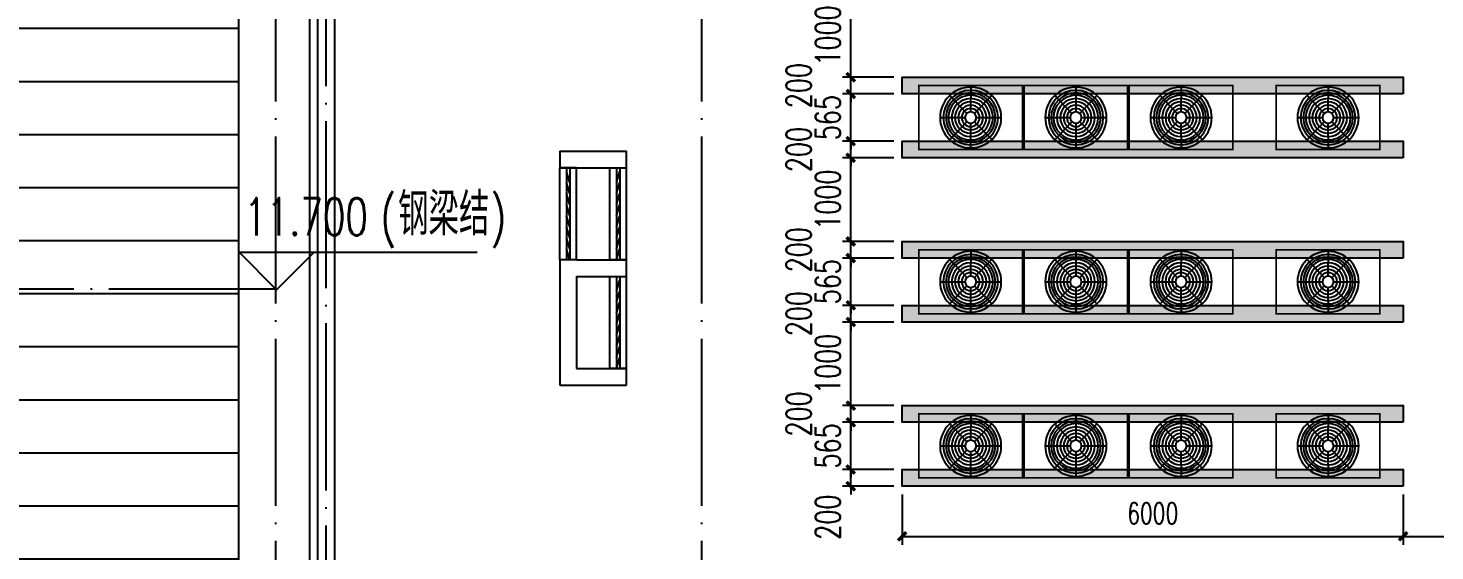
# Model space of a CAD drawing. Extents: x -555607 to 460190, y 498714 to 1664455.
# Drawn here: x 352578 to 369425, y 783687 to 789943 of the extents above; entities that cross this region are included whole.
import ezdxf

# ---------------------------------------------------------------- set-up
doc = ezdxf.new("R2010")
doc.units = 0
doc.header["$LTSCALE"] = 1000
doc.header["$MEASUREMENT"] = 0
doc.linetypes.add('DOTE', pattern=[2.42, 2, -0.2, 0.02, -0.2])
doc.layers.get('Defpoints').update_dxf_attribs({"color": 210})
for name, color, linetype in [('A-AXIS-DOTE', 14, 'DOTE'), ('A-AXIS-SYMB', 3, 'Continuous'), ('A-HATCH-2', 251, 'Continuous'), ('A-LIN-V', 9, 'Continuous'), ('A-SFCE', 30, 'Continuous'), ('A-WINDOW', 8, 'Continuous'), ('AS-COLN', 6, 'Continuous'), ('AS-WALL', 40, 'Continuous'), ('TH_DIM', 3, 'Continuous'), ('暖通', 7, 'Continuous')]:
    doc.layers.add(name, color=color, linetype=linetype)
doc.styles.add('_TCH_DIM', font='SIMPLEX', dxfattribs={"bigfont": 'GBCBIG'})
doc.styles.add('_TCH_DIM_T3', font='SIMPLEX', dxfattribs={"width": 0.705882, "bigfont": 'GBCBIG'})
doc.styles.add('_TCH_DIM_T3_T3', font='SIMPLEX', dxfattribs={"width": 0.705882, "bigfont": 'GBCBIG'})
doc.dimstyles.new('_TCH_ARCH&&100', dxfattribs={"dimtxt": 297.5, "dimasz": 100, "dimexe": 100, "dimexo": 100, "dimgap": 126.25, "dimtad": 1, "dimdec": 0, "dimzin": 0, "dimdsep": 46, "dimtxsty": '_TCH_DIM_T3', "dimblk": 'ARCHTICK', "dimcen": 0.09, "dimclrt": 7, "dimazin": 2, "dimtfac": 1, "dimtdec": 0, "dimtix": 1, "dimtmove": 2, "dimatfit": 3, "dimfxl": 100, "dimtolj": 1, "dimtzin": 0, "dimarcsym": 0})
doc.dimstyles.new('_TCH_ARCH&&100$TCH&&100', dxfattribs={"dimtxt": 252.875, "dimasz": 100, "dimexe": 100, "dimexo": 100, "dimgap": 148.5625, "dimtad": 1, "dimdec": 0, "dimzin": 0, "dimdsep": 46, "dimtxsty": '_TCH_DIM_T3_T3', "dimblk": 'ARCHTICK', "dimcen": 0.09, "dimclrt": 7, "dimazin": 2, "dimtfac": 1, "dimtdec": 0, "dimtix": 1, "dimtmove": 2, "dimatfit": 3, "dimfxl": 100, "dimtolj": 1, "dimtzin": 0, "dimarcsym": 0})
pattern_1 = [(320, (-1000, 0), (-18.82564, -215.178055), [22.5, -247.5]), (265, (-1000, 0), (225.65764, 41.6254), [18, -198]), (10.4514, (-1001.57, -17.93), (206.831863, -173.552815), [19.122057, -210.342634]), (316.1842, (-940, -5e-14), (-49.655704, -320.172315), [33.75, -371.25]), (6.6356, (-944.14, -26.68), (292.23536, -280.39881), [28.68309, -315.5139]), (261.1842, (-940, -5e-14), (292.23558, -280.39858), [27, -297]), (291, (-955, -30), (-120.785667, -179.072116), [22.5, -247.5]), (236, (-955, -30), (217.545014, -72.9946), [18, -198]), (341.4514, (-965.07, -44.92), (96.75915, -252.06679), [19.122057, -210.342634]), (307.5, (-1000, 0), (99.868156, -3.6479566), [0, -195.6, 0, -201, 0, -198.75]), (277.5, (-1000, 0), (118.323514, -78.920861), [0, -114.6, 0, -191.1, 0, -75.75]), (237.5, (-1000, 66.9), (-6.7664615, -160.146731), [0, -75, 0, -234, 0, -310.5]), (227.5, (-1000, 96.9), (30.031495, -174.95585), [0, -97.5, 0, -155.4, 0, -220.5])]
pattern_2 = [(320, (595417.41, 335355.16), (-18.82564, -215.178055), [22.5, -247.5]), (265, (595417.41, 335355.16), (225.65764, 41.6254), [18, -198]), (10.4514, (595415.84, 335337.23), (206.83186, -173.552815), [19.12206, -210.34263]), (316.1842, (595477.4, 335355.16), (-49.6557, -320.17231), [33.75, -371.25]), (6.6356, (595473.27, 335328.48), (292.23536, -280.39881), [28.68309, -315.5139]), (261.1842, (595477.4, 335355.16), (292.23558, -280.39858), [27, -297]), (291, (595462.41, 335325.16), (-120.78567, -179.072116), [22.5, -247.5]), (236, (595462.41, 335325.16), (217.54501, -72.9946), [18, -198]), (341.4514, (595452.35, 335310.23), (96.75915, -252.06679), [19.12206, -210.34263]), (307.5, (595417.41, 335355.16), (99.868156, -3.647957), [0, -195.6, 0, -201, 0, -198.75]), (277.5, (595417.41, 335355.16), (118.323514, -78.920861), [0, -114.6, 0, -191.1, 0, -75.75]), (237.5, (595417.41, 335422.06), (-6.766462, -160.146731), [0, -75, 0, -234, 0, -310.5]), (227.5, (595417.41, 335452.06), (30.031495, -174.95585), [0, -97.5, 0, -155.4, 0, -220.5])]

# ---------------------------------------------------------------- blocks, each defined once
blk = doc.blocks.new('*U52')
at = {"color": 0}
for p, q in [((-250, 150), (250, 150)), ((250, 30), (-250, 30)), ((-250, -30), (-190, 30)), ((-190, -30), (-130, 30)), ((-130, -30), (-70, 30)), ((-70, -30), (-10, 30)), ((-10, -30), (50, 30)), ((50, -30), (110, 30)), ((110, -30), (170, 30)), ((170, -30), (230, 30)), ((250, -30), (-250, -30)), ((-250, -150), (250, -150))]:
    blk.add_line(p, q, dxfattribs=at)
for points in [[(-250, -150), (-250, 150)], [(250, -150), (250, 150)]]:
    blk.add_lwpolyline(points, dxfattribs=at)
blk = doc.blocks.new('*U51')
at = {"color": 0, "xscale": 0.001999999996058992, "yscale": 0.003333333333333334, "zscale": 0.001999999996058992}
blk.add_blockref('*U52', (0, 0), dxfattribs=at)
blk = doc.blocks.new('_ArchTick')
at = {"color": 0, "linetype": 'ByBlock', "const_width": 0.4}
blk.add_lwpolyline([(-0.5, -0.5), (0.5, 0.5)], dxfattribs=at)
blk = doc.blocks.new('*D585')
at = {"layer": 'Defpoints', "color": 0, "transparency": 16777216}
for p in [(362430, 790355), (363046, 790355), (363046, 789355)]:
    blk.add_point(p, dxfattribs=at)
at = {"layer": 'TH_DIM', "color": 0, "lineweight": -2, "transparency": 16777216}
for p, q in [((362946, 790355), (362330, 790355)), ((362430, 789355), (362430, 790355)), ((362946, 789355), (362330, 789355))]:
    blk.add_line(p, q, dxfattribs=at)
at = {"layer": 'TH_DIM', "color": 0, "lineweight": -2, "transparency": 16777216, "xscale": 100, "yscale": 100, "zscale": 100}
for p, rotation in [((362430, 790355), 90), ((362430, 789355), 270)]:
    blk.add_blockref('_ArchTick', p, dxfattribs=dict(at, rotation=rotation))
at = {"layer": 'TH_DIM', "color": 7, "transparency": 16777216, "insert": (362155, 789855), "char_height": 297.5, "attachment_point": 5, "rotation": 90, "style": '_TCH_DIM_T3'}
blk.add_mtext('\\A1;1000', dxfattribs=at)
blk = doc.blocks.new('*D586')
at = {"layer": 'Defpoints', "color": 0, "transparency": 16777216}
for p in [(362430, 789355), (363046, 789355), (363046, 789155)]:
    blk.add_point(p, dxfattribs=at)
at = {"layer": 'TH_DIM', "color": 0, "lineweight": -2, "transparency": 16777216}
for p, q in [((362946, 789355), (362330, 789355)), ((362430, 789355), (362430, 789455)), ((362430, 789155), (362430, 789355)), ((362946, 789155), (362330, 789155)), ((362430, 789155), (362430, 789055))]:
    blk.add_line(p, q, dxfattribs=at)
at = {"layer": 'TH_DIM', "color": 0, "lineweight": -2, "transparency": 16777216, "xscale": 100, "yscale": 100, "zscale": 100}
for p, rotation in [((362430, 789355), 270), ((362430, 789155), 90)]:
    blk.add_blockref('_ArchTick', p, dxfattribs=dict(at, rotation=rotation))
at = {"layer": 'TH_DIM', "color": 7, "transparency": 16777216, "insert": (361805, 789255), "char_height": 297.5, "attachment_point": 5, "rotation": 90, "style": '_TCH_DIM_T3'}
blk.add_mtext('\\A1;200', dxfattribs=at)
blk = doc.blocks.new('*D587')
at = {"layer": 'Defpoints', "color": 0, "transparency": 16777216}
for p in [(362430, 789155), (363046, 789155), (363046, 788590)]:
    blk.add_point(p, dxfattribs=at)
at = {"layer": 'TH_DIM', "color": 0, "lineweight": -2, "transparency": 16777216}
for p, q in [((362946, 789155), (362330, 789155)), ((362430, 789155), (362430, 789255)), ((362430, 788590), (362430, 789155)), ((362946, 788590), (362330, 788590)), ((362430, 788590), (362430, 788490))]:
    blk.add_line(p, q, dxfattribs=at)
at = {"layer": 'TH_DIM', "color": 0, "lineweight": -2, "transparency": 16777216, "xscale": 100, "yscale": 100, "zscale": 100}
for p, rotation in [((362430, 789155), 270), ((362430, 788590), 90)]:
    blk.add_blockref('_ArchTick', p, dxfattribs=dict(at, rotation=rotation))
at = {"layer": 'TH_DIM', "color": 7, "transparency": 16777216, "insert": (362155, 788872), "char_height": 297.5, "attachment_point": 5, "rotation": 90, "style": '_TCH_DIM_T3'}
blk.add_mtext('\\A1;565', dxfattribs=at)
blk = doc.blocks.new('*D588')
at = {"layer": 'Defpoints', "color": 0, "transparency": 16777216}
for p in [(362430, 788590), (363046, 788590), (363046, 788390)]:
    blk.add_point(p, dxfattribs=at)
at = {"layer": 'TH_DIM', "color": 0, "lineweight": -2, "transparency": 16777216}
for p, q in [((362430, 788590), (362430, 788690)), ((362946, 788590), (362330, 788590)), ((362430, 788390), (362430, 788590)), ((362946, 788390), (362330, 788390)), ((362430, 788390), (362430, 788290))]:
    blk.add_line(p, q, dxfattribs=at)
at = {"layer": 'TH_DIM', "color": 0, "lineweight": -2, "transparency": 16777216, "xscale": 100, "yscale": 100, "zscale": 100}
for p, rotation in [((362430, 788590), 270), ((362430, 788390), 90)]:
    blk.add_blockref('_ArchTick', p, dxfattribs=dict(at, rotation=rotation))
at = {"layer": 'TH_DIM', "color": 7, "transparency": 16777216, "insert": (361805, 788490), "char_height": 297.5, "attachment_point": 5, "rotation": 90, "style": '_TCH_DIM_T3'}
blk.add_mtext('\\A1;200', dxfattribs=at)
blk = doc.blocks.new('*D589')
at = {"layer": 'Defpoints', "color": 0, "transparency": 16777216}
for p in [(362430, 788390), (363046, 788390), (363046, 787390)]:
    blk.add_point(p, dxfattribs=at)
at = {"layer": 'TH_DIM', "color": 0, "lineweight": -2, "transparency": 16777216}
for p, q in [((362946, 788390), (362330, 788390)), ((362430, 787390), (362430, 788390)), ((362946, 787390), (362330, 787390))]:
    blk.add_line(p, q, dxfattribs=at)
at = {"layer": 'TH_DIM', "color": 0, "lineweight": -2, "transparency": 16777216, "xscale": 100, "yscale": 100, "zscale": 100}
for p, rotation in [((362430, 788390), 90), ((362430, 787390), 270)]:
    blk.add_blockref('_ArchTick', p, dxfattribs=dict(at, rotation=rotation))
at = {"layer": 'TH_DIM', "color": 7, "transparency": 16777216, "insert": (362155, 787890), "char_height": 297.5, "attachment_point": 5, "rotation": 90, "style": '_TCH_DIM_T3'}
blk.add_mtext('\\A1;1000', dxfattribs=at)
blk = doc.blocks.new('*D590')
at = {"layer": 'Defpoints', "color": 0, "transparency": 16777216}
for p in [(362430, 787390), (363046, 787390), (363046, 787190)]:
    blk.add_point(p, dxfattribs=at)
at = {"layer": 'TH_DIM', "color": 0, "lineweight": -2, "transparency": 16777216}
for p, q in [((362430, 787390), (362430, 787490)), ((362946, 787390), (362330, 787390)), ((362430, 787190), (362430, 787390)), ((362946, 787190), (362330, 787190)), ((362430, 787190), (362430, 787090))]:
    blk.add_line(p, q, dxfattribs=at)
at = {"layer": 'TH_DIM', "color": 0, "lineweight": -2, "transparency": 16777216, "xscale": 100, "yscale": 100, "zscale": 100}
for p, rotation in [((362430, 787390), 270), ((362430, 787190), 90)]:
    blk.add_blockref('_ArchTick', p, dxfattribs=dict(at, rotation=rotation))
at = {"layer": 'TH_DIM', "color": 7, "transparency": 16777216, "insert": (361805, 787290), "char_height": 297.5, "attachment_point": 5, "rotation": 90, "style": '_TCH_DIM_T3'}
blk.add_mtext('\\A1;200', dxfattribs=at)
blk = doc.blocks.new('*D591')
at = {"layer": 'Defpoints', "color": 0, "transparency": 16777216}
for p in [(362430, 787190), (363046, 787190), (363046, 786625)]:
    blk.add_point(p, dxfattribs=at)
at = {"layer": 'TH_DIM', "color": 0, "lineweight": -2, "transparency": 16777216}
for p, q in [((362430, 787190), (362430, 787290)), ((362946, 787190), (362330, 787190)), ((362430, 786625), (362430, 787190)), ((362946, 786625), (362330, 786625)), ((362430, 786625), (362430, 786525))]:
    blk.add_line(p, q, dxfattribs=at)
at = {"layer": 'TH_DIM', "color": 0, "lineweight": -2, "transparency": 16777216, "xscale": 100, "yscale": 100, "zscale": 100}
for p, rotation in [((362430, 787190), 270), ((362430, 786625), 90)]:
    blk.add_blockref('_ArchTick', p, dxfattribs=dict(at, rotation=rotation))
at = {"layer": 'TH_DIM', "color": 7, "transparency": 16777216, "insert": (362155, 786907), "char_height": 297.5, "attachment_point": 5, "rotation": 90, "style": '_TCH_DIM_T3'}
blk.add_mtext('\\A1;565', dxfattribs=at)
blk = doc.blocks.new('*D592')
at = {"layer": 'Defpoints', "color": 0, "transparency": 16777216}
for p in [(362430, 786625), (363046, 786625), (363046, 786425)]:
    blk.add_point(p, dxfattribs=at)
at = {"layer": 'TH_DIM', "color": 0, "lineweight": -2, "transparency": 16777216}
for p, q in [((362946, 786625), (362330, 786625)), ((362430, 786625), (362430, 786725)), ((362430, 786425), (362430, 786625)), ((362946, 786425), (362330, 786425)), ((362430, 786425), (362430, 786325))]:
    blk.add_line(p, q, dxfattribs=at)
at = {"layer": 'TH_DIM', "color": 0, "lineweight": -2, "transparency": 16777216, "xscale": 100, "yscale": 100, "zscale": 100}
for p, rotation in [((362430, 786625), 270), ((362430, 786425), 90)]:
    blk.add_blockref('_ArchTick', p, dxfattribs=dict(at, rotation=rotation))
at = {"layer": 'TH_DIM', "color": 7, "transparency": 16777216, "insert": (361805, 786525), "char_height": 297.5, "attachment_point": 5, "rotation": 90, "style": '_TCH_DIM_T3'}
blk.add_mtext('\\A1;200', dxfattribs=at)
blk = doc.blocks.new('*D593')
at = {"layer": 'Defpoints', "color": 0, "transparency": 16777216}
for p in [(362430, 786425), (363046, 786425), (363046, 785425)]:
    blk.add_point(p, dxfattribs=at)
at = {"layer": 'TH_DIM', "color": 0, "lineweight": -2, "transparency": 16777216}
for p, q in [((362946, 786425), (362330, 786425)), ((362430, 785425), (362430, 786425)), ((362946, 785425), (362330, 785425))]:
    blk.add_line(p, q, dxfattribs=at)
at = {"layer": 'TH_DIM', "color": 0, "lineweight": -2, "transparency": 16777216, "xscale": 100, "yscale": 100, "zscale": 100}
for p, rotation in [((362430, 786425), 90), ((362430, 785425), 270)]:
    blk.add_blockref('_ArchTick', p, dxfattribs=dict(at, rotation=rotation))
at = {"layer": 'TH_DIM', "color": 7, "transparency": 16777216, "insert": (362155, 785925), "char_height": 297.5, "attachment_point": 5, "rotation": 90, "style": '_TCH_DIM_T3'}
blk.add_mtext('\\A1;1000', dxfattribs=at)
blk = doc.blocks.new('*D594')
at = {"layer": 'Defpoints', "color": 0, "transparency": 16777216}
for p in [(362430, 785425), (363046, 785425), (363046, 785225)]:
    blk.add_point(p, dxfattribs=at)
at = {"layer": 'TH_DIM', "color": 0, "lineweight": -2, "transparency": 16777216}
for p, q in [((362430, 785425), (362430, 785525)), ((362946, 785425), (362330, 785425)), ((362430, 785225), (362430, 785425)), ((362946, 785225), (362330, 785225)), ((362430, 785225), (362430, 785125))]:
    blk.add_line(p, q, dxfattribs=at)
at = {"layer": 'TH_DIM', "color": 0, "lineweight": -2, "transparency": 16777216, "xscale": 100, "yscale": 100, "zscale": 100}
for p, rotation in [((362430, 785425), 270), ((362430, 785225), 90)]:
    blk.add_blockref('_ArchTick', p, dxfattribs=dict(at, rotation=rotation))
at = {"layer": 'TH_DIM', "color": 7, "transparency": 16777216, "insert": (361805, 785325), "char_height": 297.5, "attachment_point": 5, "rotation": 90, "style": '_TCH_DIM_T3'}
blk.add_mtext('\\A1;200', dxfattribs=at)
blk = doc.blocks.new('*D595')
at = {"layer": 'Defpoints', "color": 0, "transparency": 16777216}
for p in [(362430, 785225), (363046, 785225), (363046, 784660)]:
    blk.add_point(p, dxfattribs=at)
at = {"layer": 'TH_DIM', "color": 0, "lineweight": -2, "transparency": 16777216}
for p, q in [((362430, 785225), (362430, 785325)), ((362946, 785225), (362330, 785225)), ((362430, 784660), (362430, 785225)), ((362946, 784660), (362330, 784660)), ((362430, 784660), (362430, 784560))]:
    blk.add_line(p, q, dxfattribs=at)
at = {"layer": 'TH_DIM', "color": 0, "lineweight": -2, "transparency": 16777216, "xscale": 100, "yscale": 100, "zscale": 100}
for p, rotation in [((362430, 785225), 270), ((362430, 784660), 90)]:
    blk.add_blockref('_ArchTick', p, dxfattribs=dict(at, rotation=rotation))
at = {"layer": 'TH_DIM', "color": 7, "transparency": 16777216, "insert": (362155, 784942), "char_height": 297.5, "attachment_point": 5, "rotation": 90, "style": '_TCH_DIM_T3'}
blk.add_mtext('\\A1;565', dxfattribs=at)
blk = doc.blocks.new('*D596')
at = {"layer": 'Defpoints', "color": 0, "transparency": 16777216}
for p in [(362430, 784660), (363046, 784660), (363046, 784460)]:
    blk.add_point(p, dxfattribs=at)
at = {"layer": 'TH_DIM', "color": 0, "lineweight": -2, "transparency": 16777216}
for p, q in [((362430, 784660), (362430, 784760)), ((362946, 784660), (362330, 784660)), ((362430, 784460), (362430, 784660)), ((362946, 784460), (362330, 784460)), ((362430, 784460), (362430, 784360))]:
    blk.add_line(p, q, dxfattribs=at)
at = {"layer": 'TH_DIM', "color": 0, "lineweight": -2, "transparency": 16777216, "xscale": 100, "yscale": 100, "zscale": 100}
for p, rotation in [((362430, 784660), 270), ((362430, 784460), 90)]:
    blk.add_blockref('_ArchTick', p, dxfattribs=dict(at, rotation=rotation))
at = {"layer": 'TH_DIM', "color": 7, "transparency": 16777216, "insert": (362155, 784090), "char_height": 297.5, "attachment_point": 5, "rotation": 90, "style": '_TCH_DIM_T3'}
blk.add_mtext('\\A1;200', dxfattribs=at)
blk = doc.blocks.new('*D597')
at = {"layer": 'Defpoints', "color": 0, "transparency": 16777216}
for p in [(363046, 784460), (369046, 784460), (369046, 783860)]:
    blk.add_point(p, dxfattribs=at)
at = {"layer": 'TH_DIM', "color": 0, "lineweight": -2, "transparency": 16777216}
for p, q in [((363046, 784360), (363046, 783760)), ((369046, 784360), (369046, 783760)), ((363046, 783860), (369046, 783860))]:
    blk.add_line(p, q, dxfattribs=at)
at = {"layer": 'TH_DIM', "color": 0, "lineweight": -2, "transparency": 16777216, "xscale": 100, "yscale": 100, "zscale": 100, "rotation": 180}
blk.add_blockref('_ArchTick', (363046, 783860), dxfattribs=at)
at = {"layer": 'TH_DIM', "color": 0, "lineweight": -2, "transparency": 16777216, "xscale": 100, "yscale": 100, "zscale": 100}
blk.add_blockref('_ArchTick', (369046, 783860), dxfattribs=at)
at = {"layer": 'TH_DIM', "color": 7, "transparency": 16777216, "insert": (366046, 784135), "char_height": 252.9, "attachment_point": 5, "style": '_TCH_DIM_T3_T3'}
blk.add_mtext('\\A1;6000', dxfattribs=at)
blk = doc.blocks.new('*D598')
at = {"layer": 'Defpoints', "color": 0, "transparency": 16777216}
for p in [(369046, 784460), (371146, 784460), (371146, 783860)]:
    blk.add_point(p, dxfattribs=at)
at = {"layer": 'TH_DIM', "color": 0, "lineweight": -2, "transparency": 16777216}
for p, q in [((369046, 784360), (369046, 783760)), ((371146, 784360), (371146, 783760)), ((369046, 783860), (371146, 783860))]:
    blk.add_line(p, q, dxfattribs=at)
at = {"layer": 'TH_DIM', "color": 0, "lineweight": -2, "transparency": 16777216, "xscale": 100, "yscale": 100, "zscale": 100, "rotation": 180}
blk.add_blockref('_ArchTick', (369046, 783860), dxfattribs=at)
at = {"layer": 'TH_DIM', "color": 0, "lineweight": -2, "transparency": 16777216, "xscale": 100, "yscale": 100, "zscale": 100}
blk.add_blockref('_ArchTick', (371146, 783860), dxfattribs=at)
at = {"layer": 'TH_DIM', "color": 7, "transparency": 16777216, "insert": (370096, 784135), "char_height": 252.9, "attachment_point": 5, "style": '_TCH_DIM_T3_T3'}
blk.add_mtext('\\A1;2100', dxfattribs=at)

msp = doc.modelspace()

# ---------------------------------------------------------------- hatches: boundary and pattern name
at = {"layer": 'A-HATCH-2'}
h = msp.add_hatch(dxfattribs=at)
h.set_pattern_fill('ANSI31', color=250, scale=400, angle=135)
h.set_pattern_definition([(180, (0, 0), (-6e-14, -635), [])])
h.paths.add_polyline_path([(355095.8, 832220), (347295.8, 832220), (347295.8, 830430), (347350.6, 746374.3), (347295.8, 741420), (355095.8, 741420)])
h = msp.add_hatch(dxfattribs=at)
h.set_pattern_fill('混凝土', color=250, scale=30, angle=-90)
h.set_pattern_definition(pattern_1)
h.paths.add_polyline_path([(363045.8, 789355), (363045.8, 789155), (369045.8, 789155), (369045.8, 789355)])
h = msp.add_hatch(dxfattribs=at)
h.set_pattern_fill('混凝土', color=250, scale=30, angle=-90)
h.set_pattern_definition(pattern_1)
h.paths.add_polyline_path([(363045.8, 788590), (363045.8, 788390), (369045.8, 788390), (369045.8, 788590)])
h = msp.add_hatch(dxfattribs=at)
h.set_pattern_fill('混凝土', color=250, scale=30, angle=-90)
h.set_pattern_definition(pattern_1)
h.paths.add_polyline_path([(363045.8, 787390), (363045.8, 787190), (369045.8, 787190), (369045.8, 787390)])
h = msp.add_hatch(dxfattribs=at)
h.set_pattern_fill('混凝土', color=250, scale=30, angle=-90)
h.set_pattern_definition(pattern_1)
h.paths.add_polyline_path([(363045.8, 786625), (363045.8, 786425), (369045.8, 786425), (369045.8, 786625)])
h = msp.add_hatch(dxfattribs=at)
h.set_pattern_fill('混凝土', color=250, scale=30, angle=-90)
h.set_pattern_definition(pattern_2)
h.paths.add_polyline_path([(363045.8, 785425), (363045.8, 785225), (369045.8, 785225), (369045.8, 785425)])
h = msp.add_hatch(dxfattribs=at)
h.set_pattern_fill('混凝土', color=250, scale=30, angle=-90)
h.set_pattern_definition(pattern_2)
h.paths.add_polyline_path([(363045.8, 784660), (363045.8, 784460), (369045.8, 784460), (369045.8, 784660)])
at = {"layer": '暖通'}
h = msp.add_hatch(dxfattribs=at)
h.set_pattern_fill('混凝土', color=8, scale=10, angle=-540, style=0)
h.set_pattern_definition([(230, (-129008.366, 34787.216), (-71.7260183, 6.2752135), [7.5, -82.5]), (175, (-129008.366, 34787.216), (13.8751334, -75.2192134), [6, -66]), (280.4514, (-129014.34, 34787.74), (-57.850938, -68.943954), [6.374019, -70.114211]), (226.1842, (-129008.37, 34767.22), (-106.724105, 16.551901), [11.25, -123.75]), (276.6356, (-129017.26, 34768.6), (-93.46627, -97.411787), [9.561029, -105.1713]), (171.1842, (-129008.37, 34767.22), (-93.466195, -97.41186), [9, -99]), (201, (-129018.366, 34772.216), (-59.6907052, 40.261889), [7.5, -82.5]), (146, (-129018.366, 34772.216), (-24.331533, -72.5150045), [6, -66]), (251.4514, (-129023.34, 34775.57), (-84.022263, -32.2530497), [6.374019, -70.114211]), (217.5, (-129008.366, 34787.216), (-1.2159855, -33.2893854), [0, -65.2, 0, -67, 0, -66.25]), (187.5, (-129008.366, 34787.216), (-26.3069537, -39.4411712), [0, -38.2, 0, -63.7, 0, -25.25]), (147.5, (-128986.066, 34787.216), (-53.3822436, 2.2554872), [0, -25, 0, -78, 0, -103.5]), (137.5, (-128976.066, 34787.216), (-58.318617, -10.0104982), [0, -32.5, 0, -51.8, 0, -73.5])])
h.paths.add_polyline_path([(363045.8, 789355), (363045.8, 789155), (369045.8, 789155), (369045.8, 789355)])
h = msp.add_hatch(dxfattribs=at)
h.set_pattern_fill('混凝土', color=8, scale=10, angle=-540, style=0)
h.set_pattern_definition([(230, (-129008.366, 34022.216), (-71.7260183, 6.2752135), [7.5, -82.5]), (175, (-129008.366, 34022.216), (13.8751334, -75.2192134), [6, -66]), (280.4514, (-129014.34, 34022.74), (-57.850938, -68.943954), [6.374019, -70.114211]), (226.1842, (-129008.37, 34002.22), (-106.724105, 16.551901), [11.25, -123.75]), (276.6356, (-129017.26, 34003.6), (-93.46627, -97.411787), [9.561029, -105.1713]), (171.1842, (-129008.37, 34002.22), (-93.466195, -97.41186), [9, -99]), (201, (-129018.366, 34007.216), (-59.6907052, 40.261889), [7.5, -82.5]), (146, (-129018.366, 34007.216), (-24.331533, -72.5150045), [6, -66]), (251.4514, (-129023.34, 34010.57), (-84.022263, -32.2530497), [6.374019, -70.114211]), (217.5, (-129008.366, 34022.216), (-1.2159855, -33.2893854), [0, -65.2, 0, -67, 0, -66.25]), (187.5, (-129008.366, 34022.216), (-26.3069537, -39.4411712), [0, -38.2, 0, -63.7, 0, -25.25]), (147.5, (-128986.066, 34022.216), (-53.3822436, 2.2554872), [0, -25, 0, -78, 0, -103.5]), (137.5, (-128976.066, 34022.216), (-58.318617, -10.0104982), [0, -32.5, 0, -51.8, 0, -73.5])])
h.paths.add_polyline_path([(363045.8, 788590), (363045.8, 788390), (369045.8, 788390), (369045.8, 788590)])
h = msp.add_hatch(dxfattribs=at)
h.set_pattern_fill('混凝土', color=8, scale=10, angle=-540, style=0)
h.set_pattern_definition([(230, (-129008.366, 32822.216), (-71.7260183, 6.2752135), [7.5, -82.5]), (175, (-129008.366, 32822.216), (13.8751334, -75.2192134), [6, -66]), (280.4514, (-129014.34, 32822.74), (-57.850938, -68.943954), [6.374019, -70.114211]), (226.1842, (-129008.37, 32802.22), (-106.724105, 16.551901), [11.25, -123.75]), (276.6356, (-129017.26, 32803.6), (-93.46627, -97.411787), [9.561029, -105.1713]), (171.1842, (-129008.37, 32802.22), (-93.466195, -97.41186), [9, -99]), (201, (-129018.366, 32807.216), (-59.6907052, 40.261889), [7.5, -82.5]), (146, (-129018.366, 32807.216), (-24.331533, -72.5150045), [6, -66]), (251.4514, (-129023.34, 32810.57), (-84.022263, -32.2530497), [6.374019, -70.114211]), (217.5, (-129008.366, 32822.216), (-1.2159855, -33.2893854), [0, -65.2, 0, -67, 0, -66.25]), (187.5, (-129008.366, 32822.216), (-26.3069537, -39.4411712), [0, -38.2, 0, -63.7, 0, -25.25]), (147.5, (-128986.066, 32822.216), (-53.3822436, 2.2554872), [0, -25, 0, -78, 0, -103.5]), (137.5, (-128976.066, 32822.216), (-58.318617, -10.0104982), [0, -32.5, 0, -51.8, 0, -73.5])])
h.paths.add_polyline_path([(363045.8, 787390), (363045.8, 787190), (369045.8, 787190), (369045.8, 787390)])
h = msp.add_hatch(dxfattribs=at)
h.set_pattern_fill('混凝土', color=8, scale=10, angle=-540, style=0)
h.set_pattern_definition([(230, (-129008.366, 32057.216), (-71.7260183, 6.2752135), [7.5, -82.5]), (175, (-129008.366, 32057.216), (13.8751334, -75.2192134), [6, -66]), (280.4514, (-129014.34, 32057.74), (-57.850938, -68.943954), [6.374019, -70.114211]), (226.1842, (-129008.37, 32037.22), (-106.724105, 16.551901), [11.25, -123.75]), (276.6356, (-129017.26, 32038.6), (-93.46627, -97.411787), [9.561029, -105.1713]), (171.1842, (-129008.37, 32037.22), (-93.466195, -97.41186), [9, -99]), (201, (-129018.366, 32042.216), (-59.6907052, 40.261889), [7.5, -82.5]), (146, (-129018.366, 32042.216), (-24.331533, -72.5150045), [6, -66]), (251.4514, (-129023.34, 32045.57), (-84.022263, -32.2530497), [6.374019, -70.114211]), (217.5, (-129008.366, 32057.216), (-1.2159855, -33.2893854), [0, -65.2, 0, -67, 0, -66.25]), (187.5, (-129008.366, 32057.216), (-26.3069537, -39.4411712), [0, -38.2, 0, -63.7, 0, -25.25]), (147.5, (-128986.066, 32057.216), (-53.3822436, 2.2554872), [0, -25, 0, -78, 0, -103.5]), (137.5, (-128976.066, 32057.216), (-58.318617, -10.0104982), [0, -32.5, 0, -51.8, 0, -73.5])])
h.paths.add_polyline_path([(363045.8, 786625), (363045.8, 786425), (369045.8, 786425), (369045.8, 786625)])
h = msp.add_hatch(dxfattribs=at)
h.set_pattern_fill('混凝土', color=8, scale=10, angle=-540, style=0)
h.set_pattern_definition([(230, (-129008.366, 30857.216), (-71.7260183, 6.2752135), [7.5, -82.5]), (175, (-129008.366, 30857.216), (13.8751334, -75.2192134), [6, -66]), (280.4514, (-129014.34, 30857.74), (-57.850938, -68.943954), [6.374019, -70.114211]), (226.1842, (-129008.37, 30837.22), (-106.724105, 16.551901), [11.25, -123.75]), (276.6356, (-129017.26, 30838.6), (-93.46627, -97.411787), [9.561029, -105.1713]), (171.1842, (-129008.37, 30837.22), (-93.466195, -97.41186), [9, -99]), (201, (-129018.366, 30842.216), (-59.6907052, 40.261889), [7.5, -82.5]), (146, (-129018.366, 30842.216), (-24.331533, -72.5150045), [6, -66]), (251.4514, (-129023.34, 30845.57), (-84.022263, -32.2530497), [6.374019, -70.114211]), (217.5, (-129008.366, 30857.216), (-1.2159855, -33.2893854), [0, -65.2, 0, -67, 0, -66.25]), (187.5, (-129008.366, 30857.216), (-26.3069537, -39.4411712), [0, -38.2, 0, -63.7, 0, -25.25]), (147.5, (-128986.066, 30857.216), (-53.3822436, 2.2554872), [0, -25, 0, -78, 0, -103.5]), (137.5, (-128976.066, 30857.216), (-58.318617, -10.0104982), [0, -32.5, 0, -51.8, 0, -73.5])])
h.paths.add_polyline_path([(363045.8, 785425), (363045.8, 785225), (369045.8, 785225), (369045.8, 785425)])
h = msp.add_hatch(dxfattribs=at)
h.set_pattern_fill('混凝土', color=8, scale=10, angle=-540, style=0)
h.set_pattern_definition([(230, (-129008.366, 30092.216), (-71.7260183, 6.2752135), [7.5, -82.5]), (175, (-129008.366, 30092.216), (13.8751334, -75.2192134), [6, -66]), (280.4514, (-129014.34, 30092.74), (-57.850938, -68.943954), [6.374019, -70.114211]), (226.1842, (-129008.37, 30072.22), (-106.724105, 16.551901), [11.25, -123.75]), (276.6356, (-129017.26, 30073.6), (-93.46627, -97.411787), [9.561029, -105.1713]), (171.1842, (-129008.37, 30072.22), (-93.466195, -97.41186), [9, -99]), (201, (-129018.366, 30077.216), (-59.6907052, 40.261889), [7.5, -82.5]), (146, (-129018.366, 30077.216), (-24.331533, -72.5150045), [6, -66]), (251.4514, (-129023.34, 30080.57), (-84.022263, -32.2530497), [6.374019, -70.114211]), (217.5, (-129008.366, 30092.216), (-1.2159855, -33.2893854), [0, -65.2, 0, -67, 0, -66.25]), (187.5, (-129008.366, 30092.216), (-26.3069537, -39.4411712), [0, -38.2, 0, -63.7, 0, -25.25]), (147.5, (-128986.066, 30092.216), (-53.3822436, 2.2554872), [0, -25, 0, -78, 0, -103.5]), (137.5, (-128976.066, 30092.216), (-58.318617, -10.0104982), [0, -32.5, 0, -51.8, 0, -73.5])])
h.paths.add_polyline_path([(363045.8, 784660), (363045.8, 784460), (369045.8, 784460), (369045.8, 784660)])

# ---------------------------------------------------------------- linework, layer by layer
at = {"layer": 'A-AXIS-DOTE', "color": 250}
for p, q in [((355545.8, 735826.1), (355545.8, 841426.4)), ((360645.8, 735826.1), (360645.8, 841482.3)), ((356145.8, 736010), (356145.8, 841220)), ((355545.8, 786820), (237953.6, 786820))]:
    msp.add_line(p, q, dxfattribs=at)
at = {"layer": 'A-AXIS-SYMB', "color": 8}
for p, q in [((355554.2, 786811.6), (355104.2, 787261.6)), ((355104.2, 787261.6), (357954.2, 787261.6)), ((355554.2, 786811.6), (356004.2, 787261.6))]:
    msp.add_line(p, q, dxfattribs=at)
at = {"layer": 'A-LIN-V', "color": 8}
msp.add_lwpolyline([(355095.8, 832220), (355095.8, 741420)], dxfattribs=at)
at = {"layer": 'A-SFCE', "color": 8}
for points in [[(355945.8, 832220), (355945.8, 741520)], [(356045.8, 741720), (356045.8, 832020), (356645.8, 832020), (356645.8, 831920), (357145.8, 831920), (357145.8, 828820), (359445.8, 828820), (359445.8, 831920), (359745.8, 831920), (359745.8, 832220), (371645.8, 832220), (371645.8, 821020), (371345.8, 821020), (371345.8, 818320), (371645.8, 818320), (371645.8, 782920)], [(356245.8, 791020), (356245.8, 751220)]]:
    msp.add_lwpolyline(points, dxfattribs=at)
at = {"layer": 'AS-COLN'}
for points in [[(369045.8, 789155), (363045.8, 789155), (363045.8, 789355), (369045.8, 789355)], [(369045.8, 788390), (363045.8, 788390), (363045.8, 788590), (369045.8, 788590)], [(369045.8, 787190), (363045.8, 787190), (363045.8, 787390), (369045.8, 787390)], [(369045.8, 786425), (363045.8, 786425), (363045.8, 786625), (369045.8, 786625)], [(369045.8, 785225), (363045.8, 785225), (363045.8, 785425), (369045.8, 785425)], [(369045.8, 784460), (363045.8, 784460), (363045.8, 784660), (369045.8, 784660)]]:
    msp.add_lwpolyline(points, close=True, dxfattribs=at)
at = {"layer": 'AS-WALL'}
for p, q in [((358945.8, 788470), (359745.8, 788470)), ((358945.8, 788470), (358945.8, 788270)), ((359745.8, 788270), (359745.8, 788470)), ((358945.8, 788270), (359145.8, 788270)), ((359145.8, 788270), (359545.8, 788270)), ((359545.8, 788270), (359745.8, 788270)), ((359145.8, 787170), (358945.8, 787170)), ((358945.8, 787170), (358945.8, 787070)), ((359145.8, 787170), (359545.8, 787170)), ((359745.8, 787170), (359545.8, 787170)), ((359745.8, 787070), (359745.8, 787170)), ((358945.8, 787070), (358945.8, 785670)), ((359145.8, 786970), (359545.8, 786970)), ((359145.8, 786970), (359145.8, 785870)), ((359545.8, 786970), (359745.8, 786970)), ((359745.8, 786970), (359745.8, 787070)), ((359145.8, 785870), (359545.8, 785870)), ((359745.8, 785870), (359545.8, 785870)), ((359745.8, 785670), (359745.8, 785870)), ((358945.8, 785670), (359745.8, 785670))]:
    msp.add_line(p, q, dxfattribs=at)
at = {"layer": '暖通', "color": 8, "linetype": 'Continuous'}
for p, q in [((363819.4, 788921.8), (363615, 789138.2)), ((363866, 789236.7), (363863.9, 788940)), ((363912.6, 788921.8), (364117, 789138.2)), ((365079.4, 788921.8), (364875, 789138.2)), ((365126, 789236.7), (365123.9, 788940)), ((365172.6, 788921.8), (365377, 789138.2)), ((366339.4, 788921.8), (366135, 789138.2)), ((366386, 789236.7), (366383.9, 788940)), ((366432.6, 788921.8), (366637, 789138.2)), ((368099.4, 788921.8), (367895, 789138.2)), ((368146, 789236.7), (368143.9, 788940)), ((368192.6, 788921.8), (368397, 789138.2)), ((363499, 788872.5), (363797.9, 788872.5)), ((363615, 788606.8), (363819.4, 788823.2)), ((363864.5, 788805), (363865.8, 788508.3)), ((364118.2, 788607.9), (363912.6, 788823.2)), ((363934.1, 788872.5), (364233, 788872.5)), ((364759, 788872.5), (365057.9, 788872.5)), ((364875, 788606.8), (365079.4, 788823.2)), ((365124.5, 788805), (365125.8, 788508.3)), ((365378.2, 788607.9), (365172.6, 788823.2)), ((365194.1, 788872.5), (365493, 788872.5)), ((366019, 788872.5), (366317.9, 788872.5)), ((366135, 788606.8), (366339.4, 788823.2)), ((366384.5, 788805), (366385.8, 788508.3)), ((366638.2, 788607.9), (366432.6, 788823.2)), ((366454.1, 788872.5), (366753, 788872.5)), ((367779, 788872.5), (368077.9, 788872.5)), ((367895, 788606.8), (368099.4, 788823.2)), ((368144.5, 788805), (368145.8, 788508.3)), ((368398.2, 788607.9), (368192.6, 788823.2)), ((368214.1, 788872.5), (368513, 788872.5)), ((363819.4, 786956.8), (363615, 787173.2)), ((363866, 787271.7), (363863.9, 786975)), ((363912.6, 786956.8), (364117, 787173.2)), ((365079.4, 786956.8), (364875, 787173.2)), ((365126, 787271.7), (365123.9, 786975)), ((365172.6, 786956.8), (365377, 787173.2)), ((366339.4, 786956.8), (366135, 787173.2)), ((366386, 787271.7), (366383.9, 786975)), ((366432.6, 786956.8), (366637, 787173.2)), ((368099.4, 786956.8), (367895, 787173.2)), ((368146, 787271.7), (368143.9, 786975)), ((368192.6, 786956.8), (368397, 787173.2)), ((363499, 786907.5), (363797.9, 786907.5)), ((363615, 786641.8), (363819.4, 786858.2)), ((363864.5, 786840), (363865.8, 786543.3)), ((364118.2, 786642.9), (363912.6, 786858.2)), ((363934.1, 786907.5), (364233, 786907.5)), ((364759, 786907.5), (365057.9, 786907.5)), ((364875, 786641.8), (365079.4, 786858.2)), ((365124.5, 786840), (365125.8, 786543.3)), ((365378.2, 786642.9), (365172.6, 786858.2)), ((365194.1, 786907.5), (365493, 786907.5)), ((366019, 786907.5), (366317.9, 786907.5)), ((366135, 786641.8), (366339.4, 786858.2)), ((366384.5, 786840), (366385.8, 786543.3)), ((366638.2, 786642.9), (366432.6, 786858.2)), ((366454.1, 786907.5), (366753, 786907.5)), ((367779, 786907.5), (368077.9, 786907.5)), ((367895, 786641.8), (368099.4, 786858.2)), ((368144.5, 786840), (368145.8, 786543.3)), ((368398.2, 786642.9), (368192.6, 786858.2)), ((368214.1, 786907.5), (368513, 786907.5)), ((363866, 785306.7), (363863.9, 785010)), ((365126, 785306.7), (365123.9, 785010)), ((366386, 785306.7), (366383.9, 785010)), ((368146, 785306.7), (368143.9, 785010)), ((363819.4, 784991.8), (363615, 785208.2)), ((363912.6, 784991.8), (364117, 785208.2)), ((365079.4, 784991.8), (364875, 785208.2)), ((365172.6, 784991.8), (365377, 785208.2)), ((366339.4, 784991.8), (366135, 785208.2)), ((366432.6, 784991.8), (366637, 785208.2)), ((368099.4, 784991.8), (367895, 785208.2)), ((368192.6, 784991.8), (368397, 785208.2)), ((363499, 784942.5), (363797.9, 784942.5)), ((363934.1, 784942.5), (364233, 784942.5)), ((364759, 784942.5), (365057.9, 784942.5)), ((365194.1, 784942.5), (365493, 784942.5)), ((366019, 784942.5), (366317.9, 784942.5)), ((366454.1, 784942.5), (366753, 784942.5)), ((367779, 784942.5), (368077.9, 784942.5)), ((368214.1, 784942.5), (368513, 784942.5)), ((363615, 784676.8), (363819.4, 784893.2)), ((363864.5, 784875), (363865.8, 784578.3)), ((364118.2, 784677.9), (363912.6, 784893.2)), ((364875, 784676.8), (365079.4, 784893.2)), ((365124.5, 784875), (365125.8, 784578.3)), ((365378.2, 784677.9), (365172.6, 784893.2)), ((366135, 784676.8), (366339.4, 784893.2)), ((366384.5, 784875), (366385.8, 784578.3)), ((366638.2, 784677.9), (366432.6, 784893.2)), ((367895, 784676.8), (368099.4, 784893.2)), ((368144.5, 784875), (368145.8, 784578.3)), ((368398.2, 784677.9), (368192.6, 784893.2))]:
    msp.add_line(p, q, dxfattribs=at)
at = {"layer": '暖通', "color": 8}
for points in [[(369045.8, 789155), (363045.8, 789155), (363045.8, 789355), (369045.8, 789355)], [(369045.8, 788390), (363045.8, 788390), (363045.8, 788590), (369045.8, 788590)], [(369045.8, 787190), (363045.8, 787190), (363045.8, 787390), (369045.8, 787390)], [(369045.8, 786425), (363045.8, 786425), (363045.8, 786625), (369045.8, 786625)], [(369045.8, 785225), (363045.8, 785225), (363045.8, 785425), (369045.8, 785425)], [(369045.8, 784460), (363045.8, 784460), (363045.8, 784660), (369045.8, 784660)]]:
    msp.add_lwpolyline(points, close=True, dxfattribs=at)
at = {"layer": '暖通', "color": 8, "linetype": 'Continuous', "const_width": 20}
for points in [[(363245.8, 788490), (364485.8, 788490), (364485.8, 789255), (363245.8, 789255)], [(364505.8, 788490), (365745.8, 788490), (365745.8, 789255), (364505.8, 789255)], [(365765.8, 788490), (367005.8, 788490), (367005.8, 789255), (365765.8, 789255)], [(367525.8, 788490), (368765.8, 788490), (368765.8, 789255), (367525.8, 789255)], [(363245.8, 786525), (364485.8, 786525), (364485.8, 787290), (363245.8, 787290)], [(364505.8, 786525), (365745.8, 786525), (365745.8, 787290), (364505.8, 787290)], [(365765.8, 786525), (367005.8, 786525), (367005.8, 787290), (365765.8, 787290)], [(367525.8, 786525), (368765.8, 786525), (368765.8, 787290), (367525.8, 787290)], [(363245.8, 784560), (364485.8, 784560), (364485.8, 785325), (363245.8, 785325)], [(364505.8, 784560), (365745.8, 784560), (365745.8, 785325), (364505.8, 785325)], [(365765.8, 784560), (367005.8, 784560), (367005.8, 785325), (365765.8, 785325)], [(367525.8, 784560), (368765.8, 784560), (368765.8, 785325), (367525.8, 785325)]]:
    msp.add_lwpolyline(points, close=True, dxfattribs=at)
at = {"layer": '暖通', "color": 8, "linetype": 'Continuous', "extrusion": (0, 0, -1)}
for centre, major_axis in [((363866, 788872.5), (367, 0)), ((363866, 788872.5), (296.9, 0)), ((363866, 788872.5), (268.4, 0)), ((365126, 788872.5), (367, 0)), ((365126, 788872.5), (296.9, 0)), ((365126, 788872.5), (268.4, 0)), ((366386, 788872.5), (367, 0)), ((366386, 788872.5), (296.9, 0)), ((366386, 788872.5), (268.4, 0)), ((368146, 788872.5), (367, 0)), ((368146, 788872.5), (296.9, 0)), ((368146, 788872.5), (268.4, 0)), ((363866, 788872.5), (188.3, 0)), ((363866, 788872.5), (148.2, 0)), ((365126, 788872.5), (188.3, 0)), ((365126, 788872.5), (148.2, 0)), ((366386, 788872.5), (188.3, 0)), ((366386, 788872.5), (148.2, 0)), ((368146, 788872.5), (188.3, 0)), ((368146, 788872.5), (148.2, 0)), ((363866, 786907.5), (367, 0)), ((363866, 786907.5), (296.9, 0)), ((363866, 786907.5), (268.4, 0)), ((365126, 786907.5), (367, 0)), ((365126, 786907.5), (296.9, 0)), ((365126, 786907.5), (268.4, 0)), ((366386, 786907.5), (367, 0)), ((366386, 786907.5), (296.9, 0)), ((366386, 786907.5), (268.4, 0)), ((368146, 786907.5), (367, 0)), ((368146, 786907.5), (296.9, 0)), ((368146, 786907.5), (268.4, 0)), ((363866, 786907.5), (188.3, 0)), ((363866, 786907.5), (148.2, 0)), ((365126, 786907.5), (188.3, 0)), ((365126, 786907.5), (148.2, 0)), ((366386, 786907.5), (188.3, 0)), ((366386, 786907.5), (148.2, 0)), ((368146, 786907.5), (188.3, 0)), ((368146, 786907.5), (148.2, 0)), ((363866, 784942.5), (367, 0)), ((365126, 784942.5), (367, 0)), ((366386, 784942.5), (367, 0)), ((368146, 784942.5), (367, 0)), ((363866, 784942.5), (296.9, 0)), ((363866, 784942.5), (268.4, 0)), ((363866, 784942.5), (188.3, 0)), ((365126, 784942.5), (296.9, 0)), ((365126, 784942.5), (268.4, 0)), ((365126, 784942.5), (188.3, 0)), ((366386, 784942.5), (296.9, 0)), ((366386, 784942.5), (268.4, 0)), ((366386, 784942.5), (188.3, 0)), ((368146, 784942.5), (296.9, 0)), ((368146, 784942.5), (268.4, 0)), ((368146, 784942.5), (188.3, 0)), ((363866, 784942.5), (148.2, 0)), ((365126, 784942.5), (148.2, 0)), ((366386, 784942.5), (148.2, 0)), ((368146, 784942.5), (148.2, 0))]:
    msp.add_ellipse(centre, major_axis=major_axis, ratio=0.9924891, dxfattribs=at)
for centre, major_axis, start_param, end_param in [((363866, 788872.5), (-328, 0), 3.1415927, 9.424778), ((365126, 788872.5), (-328, 0), 3.1415927, 9.424778), ((366386, 788872.5), (-328, 0), 3.1415927, 9.424778), ((368146, 788872.5), (-328, 0), 3.1415927, 9.424778), ((363866, 788872.5), (-228.3, 0), 3.1415927, 9.424778), ((363866, 788872.5), (-108.1, 0), 3.1415927, 9.424778), ((365126, 788872.5), (-228.3, 0), 3.1415927, 9.424778), ((365126, 788872.5), (-108.1, 0), 3.1415927, 9.424778), ((366386, 788872.5), (-228.3, 0), 3.1415927, 9.424778), ((366386, 788872.5), (-108.1, 0), 3.1415927, 9.424778), ((368146, 788872.5), (-228.3, 0), 3.1415927, 9.424778), ((368146, 788872.5), (-108.1, 0), 3.1415927, 9.424778), ((363866, 788872.5), (68.1, 0), 0, 6.2831853), ((365126, 788872.5), (68.1, 0), 0, 6.2831853), ((366386, 788872.5), (68.1, 0), 0, 6.2831853), ((368146, 788872.5), (68.1, 0), 0, 6.2831853), ((363866, 786907.5), (-328, 0), 3.1415927, 9.424778), ((363866, 786907.5), (-228.3, 0), 3.1415927, 9.424778), ((365126, 786907.5), (-328, 0), 3.1415927, 9.424778), ((365126, 786907.5), (-228.3, 0), 3.1415927, 9.424778), ((366386, 786907.5), (-328, 0), 3.1415927, 9.424778), ((366386, 786907.5), (-228.3, 0), 3.1415927, 9.424778), ((368146, 786907.5), (-328, 0), 3.1415927, 9.424778), ((368146, 786907.5), (-228.3, 0), 3.1415927, 9.424778), ((363866, 786907.5), (-108.1, 0), 3.1415927, 9.424778), ((363866, 786907.5), (68.1, 0), 0, 6.2831853), ((365126, 786907.5), (-108.1, 0), 3.1415927, 9.424778), ((365126, 786907.5), (68.1, 0), 0, 6.2831853), ((366386, 786907.5), (-108.1, 0), 3.1415927, 9.424778), ((366386, 786907.5), (68.1, 0), 0, 6.2831853), ((368146, 786907.5), (-108.1, 0), 3.1415927, 9.424778), ((368146, 786907.5), (68.1, 0), 0, 6.2831853), ((363866, 784942.5), (-328, 0), 3.1415927, 9.424778), ((365126, 784942.5), (-328, 0), 3.1415927, 9.424778), ((366386, 784942.5), (-328, 0), 3.1415927, 9.424778), ((368146, 784942.5), (-328, 0), 3.1415927, 9.424778), ((363866, 784942.5), (-228.3, 0), 3.1415927, 9.424778), ((365126, 784942.5), (-228.3, 0), 3.1415927, 9.424778), ((366386, 784942.5), (-228.3, 0), 3.1415927, 9.424778), ((368146, 784942.5), (-228.3, 0), 3.1415927, 9.424778), ((363866, 784942.5), (-108.1, 0), 3.1415927, 9.424778), ((363866, 784942.5), (68.1, 0), 0, 6.2831853), ((365126, 784942.5), (-108.1, 0), 3.1415927, 9.424778), ((365126, 784942.5), (68.1, 0), 0, 6.2831853), ((366386, 784942.5), (-108.1, 0), 3.1415927, 9.424778), ((366386, 784942.5), (68.1, 0), 0, 6.2831853), ((368146, 784942.5), (-108.1, 0), 3.1415927, 9.424778), ((368146, 784942.5), (68.1, 0), 0, 6.2831853)]:
    msp.add_ellipse(centre, major_axis=major_axis, ratio=0.9924891, start_param=start_param, end_param=end_param, dxfattribs=at)

# ---------------------------------------------------------------- block references
at = {"layer": 'A-WINDOW', "xscale": -1100, "zscale": 200, "rotation": 270}
for p, yscale in [((359045.8, 787720), -200), ((359645.8, 787720), 200), ((359645.8, 786420), 200)]:
    msp.add_blockref('*U51', p, dxfattribs=dict(at, yscale=yscale))

# ---------------------------------------------------------------- texts
at = {"layer": 'A-AXIS-SYMB', "color": 8, "style": '_TCH_DIM', "width": 0.705882}
for s, height, p in [('(', 446.2, (356798.4, 787461.6)), (')', 446.2, (358114.2, 787461.6)), ('11.700', 446.25, (355163.4, 787461.6))]:
    msp.add_text(s, height=height, dxfattribs=at).set_placement(p)
at = {"layer": 'A-AXIS-SYMB', "color": 8, "style": '_TCH_DIM'}
msp.add_text('钢梁结', height=506.38, dxfattribs=at).set_placement((357008.4, 787461.6))

# ---------------------------------------------------------------- dimensions: what is measured, and where the dimension line sits
at = {"layer": 'TH_DIM', "color": 7}
for p1, p2, distance, text, dimstyle, picture, middle in [((363045.8, 789355), (363045.8, 790355), 615.8, '1000', '_TCH_ARCH&&100', '*D585', (362155, 789855)), ((363045.8, 788590), (363045.8, 789155), 615.8, '565', '_TCH_ARCH&&100', '*D587', (362155, 788872.5)), ((363045.8, 787390), (363045.8, 788390), 615.8, '1000', '_TCH_ARCH&&100', '*D589', (362155, 787890)), ((363045.8, 786625), (363045.8, 787190), 615.8, '565', '_TCH_ARCH&&100', '*D591', (362155, 786907.5)), ((363045.8, 785425), (363045.8, 786425), 615.8, '1000', '_TCH_ARCH&&100', '*D593', (362155, 785925)), ((363045.8, 784660), (363045.8, 785225), 615.8, '565', '_TCH_ARCH&&100', '*D595', (362155, 784942.5)), ((363045.8, 784460), (369045.8, 784460), -600, '6000', '_TCH_ARCH&&100$TCH&&100', '*D597', (366045.8, 784135)), ((369045.8, 784460), (371145.8, 784460), -600, '2100', '_TCH_ARCH&&100$TCH&&100', '*D598', (370095.8, 784135))]:
    dim = msp.add_aligned_dim(p1=p1, p2=p2, distance=distance, text=text, dimstyle=dimstyle, dxfattribs=at)
    dim.commit()
    dim.dimension.update_dxf_attribs({"geometry": picture, "text_midpoint": middle})
for base, p1, p2, picture, middle in [((362430, 789355), (363045.8, 789155), (363045.8, 789355), '*D586', (361805, 789255)), ((362430, 788590), (363045.8, 788390), (363045.8, 788590), '*D588', (361805, 788490)), ((362430, 787390), (363045.8, 787190), (363045.8, 787390), '*D590', (361805, 787290)), ((362430, 786625), (363045.8, 786425), (363045.8, 786625), '*D592', (361805, 786525)), ((362430, 785425), (363045.8, 785225), (363045.8, 785425), '*D594', (361805, 785325)), ((362430, 784660), (363045.8, 784460), (363045.8, 784660), '*D596', (362155, 784090))]:
    dim = msp.add_linear_dim(base=base, p1=p1, p2=p2, angle=90, text='200', dimstyle='_TCH_ARCH&&100', dxfattribs=at)
    dim.commit()
    dim.dimension.update_dxf_attribs({"geometry": picture, "text_midpoint": middle, "dimtype": 129})

doc.saveas('drawing.dxf')
